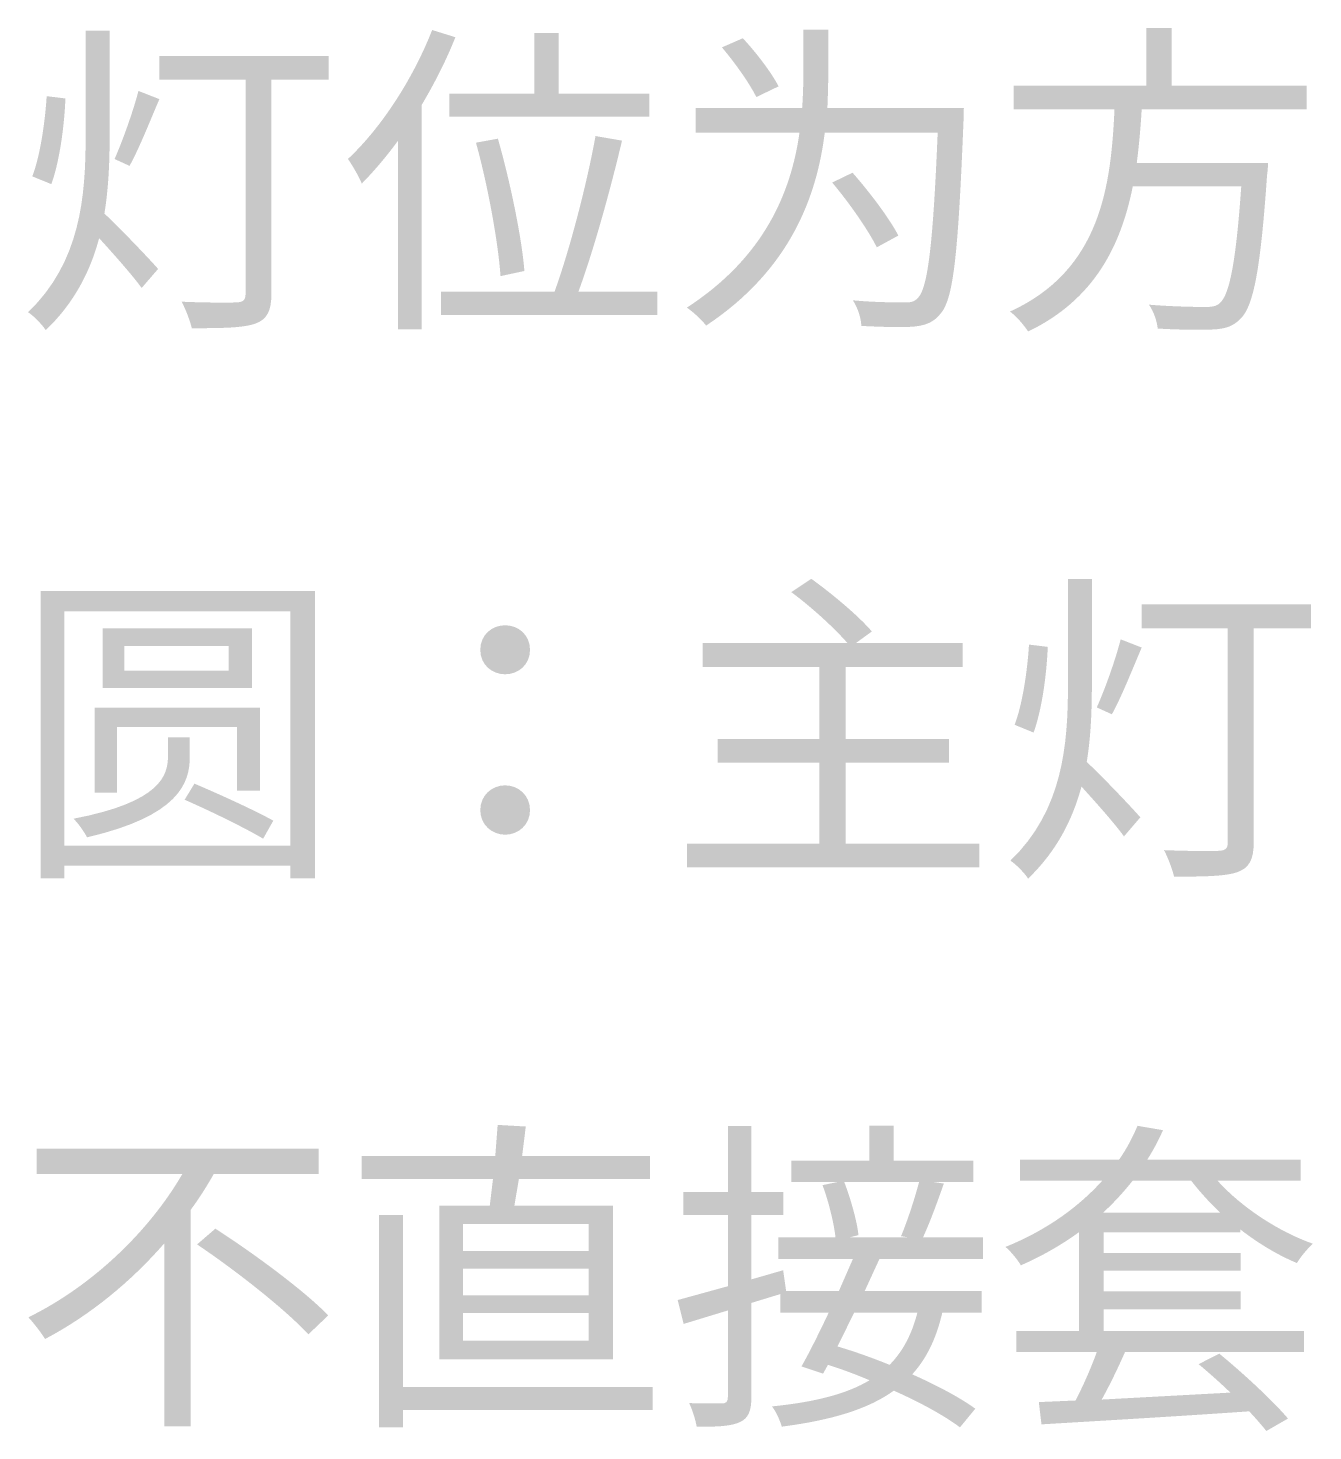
# Model space of a CAD drawing. Header units: millimetres. Extents: x -4600 to 229000, y -4300 to 19460.
# Drawn here: x 178212 to 179337, y 12969 to 14197 of the extents above; entities that cross this region are included whole.
import ezdxf

# ---------------------------------------------------------------- set-up
doc = ezdxf.new("R2010")
doc.units = ezdxf.units.MM
doc.header["$LTSCALE"] = 100
doc.layers.add('R2-LEGEND', color=7, linetype='Continuous', lineweight=18)

# ---------------------------------------------------------------- blocks, each defined once
blk = doc.blocks.new('A05_SHEET')
at = {"layer": 'R2-LEGEND'}
h = blk.add_hatch(color=256, dxfattribs=at)
edge = h.paths.add_edge_path()
edge.add_line((18262.7, 14194.2), (18262.7, 14102.5))
edge.add_spline(control_points=[(18262.7, 14102.5), (18262.7, 14049), (18258.2, 13991.7), (18212.3, 13947.8)], knot_values=[0, 0, 0, 0, 1, 1, 1, 1], degree=3, periodic=0)
edge.add_spline(control_points=[(18212.3, 13947.8), (18217.2, 13944.7), (18224.6, 13937), (18227.8, 13932.1)], knot_values=[0, 0, 0, 0, 1, 1, 1, 1], degree=3, periodic=0)
edge.add_spline(control_points=[(18227.8, 13932.1), (18252.7, 13955.9), (18266.8, 13983.6), (18274.5, 14012.6)], knot_values=[0, 0, 0, 0, 1, 1, 1, 1], degree=3, periodic=0)
edge.add_spline(control_points=[(18274.5, 14012.6), (18287.1, 13998.8), (18304.3, 13979.4), (18311.7, 13969)], knot_values=[0, 0, 0, 0, 1, 1, 1, 1], degree=3, periodic=0)
edge.add_line((18311.7, 13969), (18326.1, 13985.7))
edge.add_spline(control_points=[(18326.1, 13985.7), (18318.9, 13994), (18289.4, 14024.9), (18279.1, 14034.1)], knot_values=[0, 0, 0, 0, 1, 1, 1, 1], degree=3, periodic=0)
edge.add_spline(control_points=[(18279.1, 14034.1), (18282.8, 14056.7), (18283.7, 14079.9), (18283.7, 14102.5)], knot_values=[0, 0, 0, 0, 1, 1, 1, 1], degree=3, periodic=0)
edge.add_line((18283.7, 14102.5), (18283.7, 14194.2))
edge.add_line((18283.7, 14194.2), (18262.7, 14194.2))
edge = h.paths.add_edge_path(flags=0)
edge.add_spline(control_points=[(18308.9, 14141.5), (18304.3, 14123.7), (18295.1, 14098), (18288, 14081.9)], knot_values=[0, 0, 0, 0, 1, 1, 1, 1], degree=3, periodic=0)
edge.add_line((18288, 14081.9), (18301.1, 14075.9))
edge.add_spline(control_points=[(18301.1, 14075.9), (18309.4, 14090.8), (18318.9, 14114.9), (18327.2, 14134.3)], knot_values=[0, 0, 0, 0, 1, 1, 1, 1], degree=3, periodic=0)
edge.add_line((18327.2, 14134.3), (18308.9, 14141.5))
edge = h.paths.add_edge_path(flags=0)
edge.add_spline(control_points=[(18228.6, 14136.9), (18227.2, 14114.3), (18222.9, 14084.5), (18216, 14066.7)], knot_values=[0, 0, 0, 0, 1, 1, 1, 1], degree=3, periodic=0)
edge.add_line((18216, 14066.7), (18232.7, 14059.9))
edge.add_spline(control_points=[(18232.7, 14059.9), (18240.1, 14080.5), (18244.1, 14111.7), (18245, 14134.9)], knot_values=[0, 0, 0, 0, 1, 1, 1, 1], degree=3, periodic=0)
edge.add_line((18245, 14134.9), (18228.6, 14136.9))
h = blk.add_hatch(color=256, dxfattribs=at)
edge = h.paths.add_edge_path()
edge.add_spline(control_points=[(18565.9, 14194.8), (18548.9, 14151.5), (18521.2, 14109.1), (18492.2, 14081.9)], knot_values=[0, 0, 0, 0, 1, 1, 1, 1], degree=3, periodic=0)
edge.add_spline(control_points=[(18492.2, 14081.9), (18495.9, 14076.8), (18502.3, 14065.6), (18504.3, 14060.4)], knot_values=[0, 0, 0, 0, 1, 1, 1, 1], degree=3, periodic=0)
edge.add_spline(control_points=[(18504.3, 14060.4), (18515.1, 14071.3), (18525.7, 14083.9), (18536.1, 14098)], knot_values=[0, 0, 0, 0, 1, 1, 1, 1], degree=3, periodic=0)
edge.add_line((18536.1, 14098), (18536.1, 13932.9))
edge.add_line((18536.1, 13932.9), (18556.7, 13932.9))
edge.add_line((18556.7, 13932.9), (18556.7, 14129.2))
edge.add_spline(control_points=[(18556.7, 14129.2), (18567.9, 14148.1), (18578.2, 14168.2), (18586.2, 14188.5)], knot_values=[0, 0, 0, 0, 1, 1, 1, 1], degree=3, periodic=0)
edge.add_line((18586.2, 14188.5), (18565.9, 14194.8))
h = blk.add_hatch(color=256, dxfattribs=at)
edge = h.paths.add_edge_path()
edge.add_line((18890.7, 14195.1), (18890.7, 14161.3))
edge.add_spline(control_points=[(18890.7, 14161.3), (18890.7, 14150.4), (18890.5, 14138.9), (18889.6, 14126.6)], knot_values=[0, 0, 0, 0, 1, 1, 1, 1], degree=3, periodic=0)
edge.add_line((18889.6, 14126.6), (18796.5, 14126.6))
edge.add_line((18796.5, 14126.6), (18796.5, 14105.1))
edge.add_line((18796.5, 14105.1), (18887.3, 14105.1))
edge.add_spline(control_points=[(18887.3, 14105.1), (18880.1, 14054.1), (18857.5, 13996.5), (18788.7, 13951.8)], knot_values=[0, 0, 0, 0, 1, 1, 1, 1], degree=3, periodic=0)
edge.add_spline(control_points=[(18788.7, 13951.8), (18793.9, 13948.4), (18801.9, 13941), (18805.6, 13936.1)], knot_values=[0, 0, 0, 0, 1, 1, 1, 1], degree=3, periodic=0)
edge.add_spline(control_points=[(18805.6, 13936.1), (18879, 13984.8), (18902.5, 14049), (18909.4, 14105.1)], knot_values=[0, 0, 0, 0, 1, 1, 1, 1], degree=3, periodic=0)
edge.add_line((18909.4, 14105.1), (19008.2, 14105.1))
edge.add_spline(control_points=[(19008.2, 14105.1), (19004.2, 14007.7), (18999.6, 13969.3), (18991, 13960.4)], knot_values=[0, 0, 0, 0, 1, 1, 1, 1], degree=3, periodic=0)
edge.add_spline(control_points=[(18991, 13960.4), (18987.9, 13957), (18984.7, 13956.1), (18978.4, 13956.4)], knot_values=[0, 0, 0, 0, 1, 1, 1, 1], degree=3, periodic=0)
edge.add_spline(control_points=[(18978.4, 13956.4), (18971.5, 13956.4), (18953.5, 13956.4), (18934, 13958.2)], knot_values=[0, 0, 0, 0, 1, 1, 1, 1], degree=3, periodic=0)
edge.add_spline(control_points=[(18934, 13958.2), (18938.3, 13951.8), (18941.2, 13942.4), (18941.4, 13935.8)], knot_values=[0, 0, 0, 0, 1, 1, 1, 1], degree=3, periodic=0)
edge.add_spline(control_points=[(18941.4, 13935.8), (18959.2, 13934.9), (18977.3, 13934.4), (18987.3, 13935.2)], knot_values=[0, 0, 0, 0, 1, 1, 1, 1], degree=3, periodic=0)
edge.add_spline(control_points=[(18987.3, 13935.2), (18997.9, 13936.4), (19004.5, 13938.7), (19011.1, 13947)], knot_values=[0, 0, 0, 0, 1, 1, 1, 1], degree=3, periodic=0)
edge.add_spline(control_points=[(19011.1, 13947), (19022.2, 13960.2), (19026.2, 14000.6), (19030.8, 14115.4)], knot_values=[0, 0, 0, 0, 1, 1, 1, 1], degree=3, periodic=0)
edge.add_spline(control_points=[(19030.8, 14115.4), (19030.8, 14118.9), (19031.1, 14126.6), (19031.1, 14126.6)], knot_values=[0, 0, 0, 0, 1, 1, 1, 1], degree=3, periodic=0)
edge.add_line((19031.1, 14126.6), (18911.7, 14126.6))
edge.add_spline(control_points=[(18911.7, 14126.6), (18912.2, 14138.6), (18912.5, 14150.4), (18912.5, 14161)], knot_values=[0, 0, 0, 0, 1, 1, 1, 1], degree=3, periodic=0)
edge.add_line((18912.5, 14161), (18912.5, 14195.1))
edge.add_line((18912.5, 14195.1), (18890.7, 14195.1))
edge = h.paths.add_edge_path(flags=0)
edge.add_spline(control_points=[(18915.9, 14061.3), (18930.6, 14043.8), (18947.5, 14019.7), (18954.9, 14004.6)], knot_values=[0, 0, 0, 0, 1, 1, 1, 1], degree=3, periodic=0)
edge.add_line((18954.9, 14004.6), (18973.8, 14014.9))
edge.add_spline(control_points=[(18973.8, 14014.9), (18966.1, 14029.8), (18948.6, 14053), (18933.7, 14069.9)], knot_values=[0, 0, 0, 0, 1, 1, 1, 1], degree=3, periodic=0)
edge.add_line((18933.7, 14069.9), (18915.9, 14061.3))
edge = h.paths.add_edge_path(flags=0)
edge.add_spline(control_points=[(18819.4, 14179.6), (18830.9, 14166.1), (18843.8, 14147.8), (18849.5, 14136.1)], knot_values=[0, 0, 0, 0, 1, 1, 1, 1], degree=3, periodic=0)
edge.add_line((18849.5, 14136.1), (18869, 14145.5))
edge.add_spline(control_points=[(18869, 14145.5), (18862.9, 14157.3), (18849.5, 14175), (18837.7, 14187.6)], knot_values=[0, 0, 0, 0, 1, 1, 1, 1], degree=3, periodic=0)
edge.add_line((18837.7, 14187.6), (18819.4, 14179.6))
h = blk.add_hatch(color=256, dxfattribs=at)
edge = h.paths.add_edge_path()
edge.add_line((19190.7, 14196.5), (19190.7, 14146.1))
edge.add_line((19190.7, 14146.1), (19074.7, 14146.1))
edge.add_line((19074.7, 14146.1), (19074.7, 14125.5))
edge.add_line((19074.7, 14125.5), (19162.9, 14125.5))
edge.add_spline(control_points=[(19162.9, 14125.5), (19159.8, 14059.3), (19151.4, 13984.8), (19071.5, 13948.4)], knot_values=[0, 0, 0, 0, 1, 1, 1, 1], degree=3, periodic=0)
edge.add_spline(control_points=[(19071.5, 13948.4), (19077.2, 13944.1), (19083.8, 13936.4), (19087.3, 13930.9)], knot_values=[0, 0, 0, 0, 1, 1, 1, 1], degree=3, periodic=0)
edge.add_spline(control_points=[(19087.3, 13930.9), (19145.7, 13959), (19168.6, 14006.6), (19178.9, 14057.9)], knot_values=[0, 0, 0, 0, 1, 1, 1, 1], degree=3, periodic=0)
edge.add_line((19178.9, 14057.9), (19273.8, 14057.9))
edge.add_spline(control_points=[(19273.8, 14057.9), (19269.2, 13991.7), (19263.5, 13963.3), (19255.2, 13955.9), (19251.7, 13952.7), (19248, 13952.4), (19241.4, 13952.4), (19234, 13952.4), (19213.6, 13952.7), (19193, 13954.4)], knot_values=[0, 0, 0, 0, 1, 1, 1, 2, 2, 2, 3, 3, 3, 3], degree=3, periodic=0)
edge.add_spline(control_points=[(19193, 13954.4), (19197.3, 13948.4), (19200.2, 13939.5), (19200.7, 13933.5)], knot_values=[0, 0, 0, 0, 1, 1, 1, 1], degree=3, periodic=0)
edge.add_spline(control_points=[(19200.7, 13933.5), (19219.9, 13932.4), (19239.1, 13932.1), (19248.9, 13932.7), (19260, 13933.2), (19266.9, 13935.5), (19273.5, 13942.4), (19284.7, 13953.9), (19290.7, 13985.7), (19296.4, 14067.9)], knot_values=[0, 0, 0, 0, 1, 1, 1, 2, 2, 2, 3, 3, 3, 3], degree=3, periodic=0)
edge.add_spline(control_points=[(19296.4, 14067.9), (19297, 14071.3), (19297.3, 14078.5), (19297.3, 14078.5)], knot_values=[0, 0, 0, 0, 1, 1, 1, 1], degree=3, periodic=0)
edge.add_line((19297.3, 14078.5), (19182.4, 14078.5))
edge.add_spline(control_points=[(19182.4, 14078.5), (19184.4, 14094.2), (19185.8, 14110), (19186.7, 14125.5)], knot_values=[0, 0, 0, 0, 1, 1, 1, 1], degree=3, periodic=0)
edge.add_line((19186.7, 14125.5), (19331.1, 14125.5))
edge.add_line((19331.1, 14125.5), (19331.1, 14146.1))
edge.add_line((19331.1, 14146.1), (19212.8, 14146.1))
edge.add_line((19212.8, 14146.1), (19212.8, 14196.5))
edge.add_line((19212.8, 14196.5), (19190.7, 14196.5))
blk.add_hatch(color=256, dxfattribs=at).paths.add_polyline_path([(18580.8, 14139.2), (18580.8, 14118.9), (18755.8, 14118.9), (18755.8, 14139.2), (18676.7, 14139.2), (18676.7, 14192.2), (18655.2, 14192.2), (18655.2, 14139.2), (18580.8, 14139.2)])
h = blk.add_hatch(color=256, dxfattribs=at)
edge = h.paths.add_edge_path()
edge.add_line((18327.2, 14172.2), (18327.2, 14151.2))
edge.add_line((18327.2, 14151.2), (18402.6, 14151.2))
edge.add_line((18402.6, 14151.2), (18402.6, 13963.6))
edge.add_spline(control_points=[(18402.6, 13963.6), (18402.6, 13958.4), (18400.5, 13956.7), (18394.8, 13956.4), (18388.5, 13956.1), (18367.9, 13956.1), (18346.7, 13957)], knot_values=[0, 0, 0, 0, 1, 1, 1, 2, 2, 2, 2], degree=3, periodic=0)
edge.add_spline(control_points=[(18346.7, 13957), (18350.1, 13950.7), (18354.1, 13940.1), (18355.6, 13933.8)], knot_values=[0, 0, 0, 0, 1, 1, 1, 1], degree=3, periodic=0)
edge.add_spline(control_points=[(18355.6, 13933.8), (18382.8, 13933.8), (18400.5, 13934.1), (18411.1, 13937.8), (18421.5, 13941.5), (18425.2, 13949), (18425.2, 13963.6)], knot_values=[0, 0, 0, 0, 1, 1, 1, 2, 2, 2, 2], degree=3, periodic=0)
edge.add_line((18425.2, 13963.6), (18425.2, 14151.2))
edge.add_line((18425.2, 14151.2), (18475.3, 14151.2))
edge.add_line((18475.3, 14151.2), (18475.3, 14172.2))
edge.add_line((18475.3, 14172.2), (18327.2, 14172.2))
h = blk.add_hatch(color=256, dxfattribs=at)
edge = h.paths.add_edge_path()
edge.add_line((18573.6, 13965.9), (18573.6, 13945.5))
edge.add_line((18573.6, 13945.5), (18763, 13945.5))
edge.add_line((18763, 13945.5), (18763, 13965.9))
edge.add_line((18763, 13965.9), (18693.9, 13965.9))
edge.add_spline(control_points=[(18693.9, 13965.9), (18707.1, 14001.7), (18722, 14055.6), (18732, 14098)], knot_values=[0, 0, 0, 0, 1, 1, 1, 1], degree=3, periodic=0)
edge.add_line((18732, 14098), (18708.8, 14102))
edge.add_spline(control_points=[(18708.8, 14102), (18701.4, 14060.7), (18686.2, 14002.3), (18673, 13965.9)], knot_values=[0, 0, 0, 0, 1, 1, 1, 1], degree=3, periodic=0)
edge.add_line((18673, 13965.9), (18573.6, 13965.9))
edge = h.paths.add_edge_path(flags=0)
edge.add_spline(control_points=[(18604.2, 14096.2), (18614.8, 14058.1), (18623.7, 14008.3), (18625.7, 13979.4)], knot_values=[0, 0, 0, 0, 1, 1, 1, 1], degree=3, periodic=0)
edge.add_line((18625.7, 13979.4), (18646.6, 13983.9))
edge.add_spline(control_points=[(18646.6, 13983.9), (18644.4, 14012.3), (18634.3, 14061.6), (18623.4, 14099.7)], knot_values=[0, 0, 0, 0, 1, 1, 1, 1], degree=3, periodic=0)
edge.add_line((18623.4, 14099.7), (18604.2, 14096.2))
h = blk.add_hatch(color=256, dxfattribs=at)
h.paths.add_polyline_path([(18223.2, 13703.9), (18223.2, 13452.4), (18244.1, 13452.4), (18244.1, 13463.3), (18441.8, 13463.3), (18441.8, 13452.4), (18463.3, 13452.4), (18463.3, 13703.9), (18223.2, 13703.9)])
h.paths.add_polyline_path([(18244.1, 13481), (18244.1, 13685.9), (18441.8, 13685.9), (18441.8, 13481), (18244.1, 13481)], flags=0)
h.paths.add_polyline_path([(18270.5, 13601.6), (18270.5, 13527.4), (18290, 13527.4), (18290, 13584.7), (18395.1, 13584.7), (18395.1, 13528.9), (18415.2, 13528.9), (18415.2, 13601.6), (18270.5, 13601.6)], flags=0)
edge = h.paths.add_edge_path(flags=0)
edge.add_line((18334.7, 13575.8), (18334.7, 13559.2))
edge.add_spline(control_points=[(18334.7, 13559.2), (18334.7, 13542.6), (18328.6, 13519.1), (18252.1, 13504.5)], knot_values=[0, 0, 0, 0, 1, 1, 1, 1], degree=3, periodic=0)
edge.add_spline(control_points=[(18252.1, 13504.5), (18256.4, 13500.2), (18261.6, 13492.8), (18263.9, 13488.2)], knot_values=[0, 0, 0, 0, 1, 1, 1, 1], degree=3, periodic=0)
edge.add_spline(control_points=[(18263.9, 13488.2), (18344.1, 13506.8), (18353.8, 13535.7), (18353.8, 13558.4)], knot_values=[0, 0, 0, 0, 1, 1, 1, 1], degree=3, periodic=0)
edge.add_line((18353.8, 13558.4), (18353.8, 13575.8))
edge.add_line((18353.8, 13575.8), (18334.7, 13575.8))
h.paths.add_polyline_path([(18277.6, 13671), (18277.6, 13618.8), (18408.3, 13618.8), (18408.3, 13671), (18277.6, 13671)], flags=0)
h.paths.add_polyline_path([(18296.5, 13655.8), (18387.9, 13655.8), (18387.9, 13634), (18296.5, 13634), (18296.5, 13655.8)], flags=0)
edge = h.paths.add_edge_path(flags=0)
edge.add_spline(control_points=[(18349.3, 13521.1), (18372.2, 13511.1), (18402.6, 13496.2), (18418, 13487)], knot_values=[0, 0, 0, 0, 1, 1, 1, 1], degree=3, periodic=0)
edge.add_line((18418, 13487), (18426.9, 13502.8))
edge.add_spline(control_points=[(18426.9, 13502.8), (18410.9, 13511.7), (18380.2, 13525.7), (18357.9, 13535.2)], knot_values=[0, 0, 0, 0, 1, 1, 1, 1], degree=3, periodic=0)
edge.add_line((18357.9, 13535.2), (18349.3, 13521.1))
h = blk.add_hatch(color=256, dxfattribs=at)
edge = h.paths.add_edge_path()
edge.add_spline(control_points=[(18880.1, 13702.8), (18897.6, 13689.9), (18917.7, 13671.5), (18929.1, 13658.4)], knot_values=[0, 0, 0, 0, 1, 1, 1, 1], degree=3, periodic=0)
edge.add_line((18929.1, 13658.4), (18802.5, 13658.4))
edge.add_line((18802.5, 13658.4), (18802.5, 13637.4))
edge.add_line((18802.5, 13637.4), (18904.5, 13637.4))
edge.add_line((18904.5, 13637.4), (18904.5, 13574.4))
edge.add_line((18904.5, 13574.4), (18815.7, 13574.4))
edge.add_line((18815.7, 13574.4), (18815.7, 13553.5))
edge.add_line((18815.7, 13553.5), (18904.5, 13553.5))
edge.add_line((18904.5, 13553.5), (18904.5, 13482.7))
edge.add_line((18904.5, 13482.7), (18789, 13482.7))
edge.add_line((18789, 13482.7), (18789, 13461.8))
edge.add_line((18789, 13461.8), (19044.6, 13461.8))
edge.add_line((19044.6, 13461.8), (19044.6, 13482.7))
edge.add_line((19044.6, 13482.7), (18927.7, 13482.7))
edge.add_line((18927.7, 13482.7), (18927.7, 13553.5))
edge.add_line((18927.7, 13553.5), (19018.2, 13553.5))
edge.add_line((19018.2, 13553.5), (19018.2, 13574.4))
edge.add_line((19018.2, 13574.4), (18927.7, 13574.4))
edge.add_line((18927.7, 13574.4), (18927.7, 13637.4))
edge.add_line((18927.7, 13637.4), (19030, 13637.4))
edge.add_line((19030, 13637.4), (19030, 13658.4))
edge.add_line((19030, 13658.4), (18936.9, 13658.4))
edge.add_line((18936.9, 13658.4), (18950.6, 13668.4))
edge.add_spline(control_points=[(18950.6, 13668.4), (18939.2, 13681.8), (18915.9, 13701.3), (18897.6, 13714.5)], knot_values=[0, 0, 0, 0, 1, 1, 1, 1], degree=3, periodic=0)
edge.add_line((18897.6, 13714.5), (18880.1, 13702.8))
h = blk.add_hatch(color=256, dxfattribs=at)
edge = h.paths.add_edge_path()
edge.add_line((19122.2, 13714.2), (19122.2, 13622.5))
edge.add_spline(control_points=[(19122.2, 13622.5), (19122.2, 13569), (19117.6, 13511.7), (19071.8, 13467.8)], knot_values=[0, 0, 0, 0, 1, 1, 1, 1], degree=3, periodic=0)
edge.add_spline(control_points=[(19071.8, 13467.8), (19076.7, 13464.7), (19084.1, 13457), (19087.3, 13452.1)], knot_values=[0, 0, 0, 0, 1, 1, 1, 1], degree=3, periodic=0)
edge.add_spline(control_points=[(19087.3, 13452.1), (19112.2, 13475.9), (19126.2, 13503.6), (19134, 13532.6)], knot_values=[0, 0, 0, 0, 1, 1, 1, 1], degree=3, periodic=0)
edge.add_spline(control_points=[(19134, 13532.6), (19146.6, 13518.8), (19163.8, 13499.4), (19171.2, 13489)], knot_values=[0, 0, 0, 0, 1, 1, 1, 1], degree=3, periodic=0)
edge.add_line((19171.2, 13489), (19185.5, 13505.7))
edge.add_spline(control_points=[(19185.5, 13505.7), (19178.4, 13514), (19148.9, 13544.9), (19138.6, 13554.1)], knot_values=[0, 0, 0, 0, 1, 1, 1, 1], degree=3, periodic=0)
edge.add_spline(control_points=[(19138.6, 13554.1), (19142.3, 13576.7), (19143.1, 13599.9), (19143.1, 13622.5)], knot_values=[0, 0, 0, 0, 1, 1, 1, 1], degree=3, periodic=0)
edge.add_line((19143.1, 13622.5), (19143.1, 13714.2))
edge.add_line((19143.1, 13714.2), (19122.2, 13714.2))
edge = h.paths.add_edge_path(flags=0)
edge.add_spline(control_points=[(19168.3, 13661.5), (19163.8, 13643.7), (19154.6, 13618), (19147.4, 13601.9)], knot_values=[0, 0, 0, 0, 1, 1, 1, 1], degree=3, periodic=0)
edge.add_line((19147.4, 13601.9), (19160.6, 13595.9))
edge.add_spline(control_points=[(19160.6, 13595.9), (19168.9, 13610.8), (19178.4, 13634.9), (19186.7, 13654.3)], knot_values=[0, 0, 0, 0, 1, 1, 1, 1], degree=3, periodic=0)
edge.add_line((19186.7, 13654.3), (19168.3, 13661.5))
edge = h.paths.add_edge_path(flags=0)
edge.add_spline(control_points=[(19088.1, 13656.9), (19086.7, 13634.3), (19082.4, 13604.5), (19075.5, 13586.7)], knot_values=[0, 0, 0, 0, 1, 1, 1, 1], degree=3, periodic=0)
edge.add_line((19075.5, 13586.7), (19092.1, 13579.9))
edge.add_spline(control_points=[(19092.1, 13579.9), (19099.6, 13600.5), (19103.6, 13631.7), (19104.5, 13654.9)], knot_values=[0, 0, 0, 0, 1, 1, 1, 1], degree=3, periodic=0)
edge.add_line((19104.5, 13654.9), (19088.1, 13656.9))
h = blk.add_hatch(color=256, dxfattribs=at)
edge = h.paths.add_edge_path()
edge.add_line((19186.7, 13692.2), (19186.7, 13671.2))
edge.add_line((19186.7, 13671.2), (19262, 13671.2))
edge.add_line((19262, 13671.2), (19262, 13483.6))
edge.add_spline(control_points=[(19262, 13483.6), (19262, 13478.4), (19260, 13476.7), (19254.3, 13476.4), (19248, 13476.1), (19227.4, 13476.1), (19206.2, 13477)], knot_values=[0, 0, 0, 0, 1, 1, 1, 2, 2, 2, 2], degree=3, periodic=0)
edge.add_spline(control_points=[(19206.2, 13477), (19209.6, 13470.7), (19213.6, 13460.1), (19215, 13453.8)], knot_values=[0, 0, 0, 0, 1, 1, 1, 1], degree=3, periodic=0)
edge.add_spline(control_points=[(19215, 13453.8), (19242.3, 13453.8), (19260, 13454.1), (19270.6, 13457.8), (19280.9, 13461.5), (19284.7, 13469), (19284.7, 13483.6)], knot_values=[0, 0, 0, 0, 1, 1, 1, 2, 2, 2, 2], degree=3, periodic=0)
edge.add_line((19284.7, 13483.6), (19284.7, 13671.2))
edge.add_line((19284.7, 13671.2), (19334.8, 13671.2))
edge.add_line((19334.8, 13671.2), (19334.8, 13692.2))
edge.add_line((19334.8, 13692.2), (19186.7, 13692.2))
h = blk.add_hatch(color=256, dxfattribs=at)
edge = h.paths.add_edge_path()
edge.add_spline(control_points=[(18629.7, 13630.9), (18641.2, 13630.9), (18651.5, 13639.2), (18651.5, 13652.3), (18651.5, 13665.5), (18641.2, 13673.8), (18629.7, 13673.8), (18618.3, 13673.8), (18608, 13665.5), (18608, 13652.3), (18608, 13639.2), (18618.3, 13630.9), (18629.7, 13630.9)], knot_values=[0, 0, 0, 0, 1, 1, 1, 2, 2, 2, 3, 3, 3, 4, 4, 4, 4], degree=3, periodic=0)
h = blk.add_hatch(color=256, dxfattribs=at)
edge = h.paths.add_edge_path()
edge.add_spline(control_points=[(18629.7, 13490.5), (18641.2, 13490.5), (18651.5, 13499.1), (18651.5, 13512), (18651.5, 13525.1), (18641.2, 13533.7), (18629.7, 13533.7), (18618.3, 13533.7), (18608, 13525.1), (18608, 13512), (18608, 13499.1), (18618.3, 13490.5), (18629.7, 13490.5)], knot_values=[0, 0, 0, 0, 1, 1, 1, 2, 2, 2, 3, 3, 3, 4, 4, 4, 4], degree=3, periodic=0)
h = blk.add_hatch(color=256, dxfattribs=at)
h.paths.add_polyline_path([(18623.2, 13236.5), (18621.1, 13209.3), (18504.3, 13209.3), (18504.3, 13189.2), (18619.1, 13189.2), (18616.3, 13165.8), (18572.2, 13165.8), (18572.2, 13031.4), (18724, 13031.4), (18724, 13165.8), (18637.8, 13165.8), (18641.8, 13189.2), (18756.4, 13189.2), (18756.4, 13209.3), (18644.6, 13209.3), (18647.8, 13235.1), (18623.2, 13236.5)])
h.paths.add_polyline_path([(18519.4, 13157.7), (18519.4, 12971.8), (18540.4, 12971.8), (18540.4, 12987), (18758.7, 12987), (18758.7, 13007), (18540.4, 13007), (18540.4, 13157.7), (18519.4, 13157.7)], flags=0)
h.paths.add_polyline_path([(18592.8, 13071.8), (18702.8, 13071.8), (18702.8, 13047.7), (18592.8, 13047.7), (18592.8, 13071.8)], flags=0)
h.paths.add_polyline_path([(18592.8, 13149.7), (18702.8, 13149.7), (18702.8, 13126.2), (18592.8, 13126.2), (18592.8, 13149.7)], flags=0)
h.paths.add_polyline_path([(18592.8, 13110.7), (18702.8, 13110.7), (18702.8, 13087.3), (18592.8, 13087.3), (18592.8, 13110.7)], flags=0)
h = blk.add_hatch(color=256, dxfattribs=at)
edge = h.paths.add_edge_path()
edge.add_line((18824.6, 13235.4), (18824.6, 13177.8))
edge.add_line((18824.6, 13177.8), (18785.6, 13177.8))
edge.add_line((18785.6, 13177.8), (18785.6, 13157.7))
edge.add_line((18785.6, 13157.7), (18824.6, 13157.7))
edge.add_line((18824.6, 13157.7), (18824.6, 13095.3))
edge.add_line((18824.6, 13095.3), (18780.7, 13083.2))
edge.add_line((18780.7, 13083.2), (18785.9, 13062.3))
edge.add_line((18785.9, 13062.3), (18824.6, 13074.1))
edge.add_line((18824.6, 13074.1), (18824.6, 12998.2))
edge.add_spline(control_points=[(18824.6, 12998.2), (18824.6, 12994.1), (18823.1, 12992.7), (18819.4, 12992.7), (18815.7, 12992.7), (18803.9, 12992.7), (18790.8, 12993)], knot_values=[0, 0, 0, 0, 1, 1, 1, 2, 2, 2, 2], degree=3, periodic=0)
edge.add_spline(control_points=[(18790.8, 12993), (18793.6, 12987), (18796.5, 12977.8), (18797.3, 12972.4)], knot_values=[0, 0, 0, 0, 1, 1, 1, 1], degree=3, periodic=0)
edge.add_spline(control_points=[(18797.3, 12972.4), (18816.2, 12972.1), (18827.7, 12972.9), (18835.2, 12976.4), (18842.6, 12979.8), (18845.2, 12986.1), (18845.2, 12998.4)], knot_values=[0, 0, 0, 0, 1, 1, 1, 2, 2, 2, 2], degree=3, periodic=0)
edge.add_line((18845.2, 12998.4), (18845.2, 13080.7))
edge.add_line((18845.2, 13080.7), (18870.4, 13088.4))
edge.add_line((18870.4, 13088.4), (18870.4, 13072.1))
edge.add_line((18870.4, 13072.1), (18912.8, 13072.1))
edge.add_spline(control_points=[(18912.8, 13072.1), (18904.5, 13054.6), (18896.2, 13037.7), (18889, 13025.1)], knot_values=[0, 0, 0, 0, 1, 1, 1, 1], degree=3, periodic=0)
edge.add_line((18889, 13025.1), (18907.9, 13018.8))
edge.add_line((18907.9, 13018.8), (18912.2, 13026.5))
edge.add_spline(control_points=[(18912.2, 13026.5), (18924, 13022.8), (18936.3, 13018.2), (18948.6, 13013)], knot_values=[0, 0, 0, 0, 1, 1, 1, 1], degree=3, periodic=0)
edge.add_spline(control_points=[(18948.6, 13013), (18928.6, 13001), (18900.8, 12993.9), (18863.2, 12990.1)], knot_values=[0, 0, 0, 0, 1, 1, 1, 1], degree=3, periodic=0)
edge.add_spline(control_points=[(18863.2, 12990.1), (18866.7, 12985.8), (18870.1, 12978.1), (18871.8, 12972.4)], knot_values=[0, 0, 0, 0, 1, 1, 1, 1], degree=3, periodic=0)
edge.add_spline(control_points=[(18871.8, 12972.4), (18915.7, 12978.1), (18947.5, 12987.8), (18969.8, 13003.9)], knot_values=[0, 0, 0, 0, 1, 1, 1, 1], degree=3, periodic=0)
edge.add_spline(control_points=[(18969.8, 13003.9), (18993, 12993.6), (19013.9, 12982.1), (19027.7, 12971.8)], knot_values=[0, 0, 0, 0, 1, 1, 1, 1], degree=3, periodic=0)
edge.add_line((19027.7, 12971.8), (19041.1, 12988.1))
edge.add_spline(control_points=[(19041.1, 12988.1), (19027.7, 12997.9), (19007.6, 13008.5), (18985.9, 13018.2)], knot_values=[0, 0, 0, 0, 1, 1, 1, 1], degree=3, periodic=0)
edge.add_spline(control_points=[(18985.9, 13018.2), (18998.7, 13032.2), (19007.1, 13050), (19012.2, 13072.1)], knot_values=[0, 0, 0, 0, 1, 1, 1, 1], degree=3, periodic=0)
edge.add_line((19012.2, 13072.1), (19046.6, 13072.1))
edge.add_line((19046.6, 13072.1), (19046.6, 13091))
edge.add_line((19046.6, 13091), (18944.3, 13091))
edge.add_line((18944.3, 13091), (18957.2, 13119.1))
edge.add_line((18957.2, 13119.1), (19047.7, 13119.1))
edge.add_line((19047.7, 13119.1), (19047.7, 13138))
edge.add_line((19047.7, 13138), (18995.3, 13138))
edge.add_spline(control_points=[(18995.3, 13138), (19001.3, 13150.9), (19007.9, 13168.9), (19013.6, 13185.2)], knot_values=[0, 0, 0, 0, 1, 1, 1, 1], degree=3, periodic=0)
edge.add_line((19013.6, 13185.2), (19005, 13186.4))
edge.add_line((19005, 13186.4), (19039.4, 13186.4))
edge.add_line((19039.4, 13186.4), (19039.4, 13205.3))
edge.add_line((19039.4, 13205.3), (18969.8, 13205.3))
edge.add_line((18969.8, 13205.3), (18969.8, 13235.7))
edge.add_line((18969.8, 13235.7), (18948.3, 13235.7))
edge.add_line((18948.3, 13235.7), (18948.3, 13205.3))
edge.add_line((18948.3, 13205.3), (18880.1, 13205.3))
edge.add_line((18880.1, 13205.3), (18880.1, 13186.4))
edge.add_line((18880.1, 13186.4), (18920.2, 13186.4))
edge.add_line((18920.2, 13186.4), (18907.4, 13183.8))
edge.add_spline(control_points=[(18907.4, 13183.8), (18912.8, 13169.5), (18917.4, 13150.6), (18918.8, 13138)], knot_values=[0, 0, 0, 0, 1, 1, 1, 1], degree=3, periodic=0)
edge.add_line((18918.8, 13138), (18868.7, 13138))
edge.add_line((18868.7, 13138), (18868.7, 13119.1))
edge.add_line((18868.7, 13119.1), (18934, 13119.1))
edge.add_line((18934, 13119.1), (18921.7, 13091))
edge.add_line((18921.7, 13091), (18875.6, 13091))
edge.add_line((18875.6, 13091), (18873, 13109.3))
edge.add_line((18873, 13109.3), (18845.2, 13101.3))
edge.add_line((18845.2, 13101.3), (18845.2, 13157.7))
edge.add_line((18845.2, 13157.7), (18873, 13157.7))
edge.add_line((18873, 13157.7), (18873, 13177.8))
edge.add_line((18873, 13177.8), (18845.2, 13177.8))
edge.add_line((18845.2, 13177.8), (18845.2, 13235.4))
edge.add_line((18845.2, 13235.4), (18824.6, 13235.4))
edge = h.paths.add_edge_path(flags=0)
edge.add_line((18935.1, 13072.1), (18990.4, 13072.1))
edge.add_spline(control_points=[(18990.4, 13072.1), (18985.6, 13053.4), (18977.8, 13038.3), (18966.1, 13026.5)], knot_values=[0, 0, 0, 0, 1, 1, 1, 1], degree=3, periodic=0)
edge.add_spline(control_points=[(18966.1, 13026.5), (18950.6, 13032.8), (18935.1, 13038.3), (18920.5, 13042.6)], knot_values=[0, 0, 0, 0, 1, 1, 1, 1], degree=3, periodic=0)
edge.add_line((18920.5, 13042.6), (18935.1, 13072.1))
edge = h.paths.add_edge_path(flags=0)
edge.add_line((18926.5, 13186.4), (18991.9, 13186.4))
edge.add_spline(control_points=[(18991.9, 13186.4), (18988.1, 13172.1), (18981.6, 13152), (18976.1, 13139.1)], knot_values=[0, 0, 0, 0, 1, 1, 1, 1], degree=3, periodic=0)
edge.add_line((18976.1, 13139.1), (18982.7, 13138))
edge.add_line((18982.7, 13138), (18930.8, 13138))
edge.add_line((18930.8, 13138), (18938.9, 13140))
edge.add_spline(control_points=[(18938.9, 13140), (18937.7, 13151.7), (18932.3, 13171.2), (18926.5, 13186.4)], knot_values=[0, 0, 0, 0, 1, 1, 1, 1], degree=3, periodic=0)
h = blk.add_hatch(color=256, dxfattribs=at)
edge = h.paths.add_edge_path()
edge.add_spline(control_points=[(19183, 13235.7), (19178.9, 13225.9), (19173.8, 13215.9), (19166.9, 13206.1)], knot_values=[0, 0, 0, 0, 1, 1, 1, 1], degree=3, periodic=0)
edge.add_line((19166.9, 13206.1), (19080.1, 13206.1))
edge.add_line((19080.1, 13206.1), (19080.1, 13187.8))
edge.add_line((19080.1, 13187.8), (19152.3, 13187.8))
edge.add_spline(control_points=[(19152.3, 13187.8), (19132.3, 13165.5), (19104.2, 13144.5), (19067.5, 13129.7)], knot_values=[0, 0, 0, 0, 1, 1, 1, 1], degree=3, periodic=0)
edge.add_spline(control_points=[(19067.5, 13129.7), (19072.1, 13125.9), (19078.1, 13118.5), (19081, 13113.6)], knot_values=[0, 0, 0, 0, 1, 1, 1, 1], degree=3, periodic=0)
edge.add_spline(control_points=[(19081, 13113.6), (19099.9, 13121.9), (19116.8, 13131.7), (19131.7, 13142.5)], knot_values=[0, 0, 0, 0, 1, 1, 1, 1], degree=3, periodic=0)
edge.add_line((19131.7, 13142.5), (19131.7, 13056))
edge.add_line((19131.7, 13056), (19077, 13056))
edge.add_line((19077, 13056), (19077, 13037.7))
edge.add_line((19077, 13037.7), (19147.4, 13037.7))
edge.add_spline(control_points=[(19147.4, 13037.7), (19142.3, 13023.6), (19135.4, 13007.9), (19128.8, 12995.3)], knot_values=[0, 0, 0, 0, 1, 1, 1, 1], degree=3, periodic=0)
edge.add_line((19128.8, 12995.3), (19096.7, 12993.9))
edge.add_line((19096.7, 12993.9), (19099, 12974.4))
edge.add_spline(control_points=[(19099, 12974.4), (19145.1, 12977.2), (19214.8, 12981.2), (19280.7, 12985.8)], knot_values=[0, 0, 0, 0, 1, 1, 1, 1], degree=3, periodic=0)
edge.add_spline(control_points=[(19280.7, 12985.8), (19286.7, 12979.5), (19291.8, 12973.5), (19295.8, 12968.6)], knot_values=[0, 0, 0, 0, 1, 1, 1, 1], degree=3, periodic=0)
edge.add_line((19295.8, 12968.6), (19314.7, 12979.5))
edge.add_spline(control_points=[(19314.7, 12979.5), (19301.6, 12995), (19275.2, 13019.4), (19254.6, 13036.3)], knot_values=[0, 0, 0, 0, 1, 1, 1, 1], degree=3, periodic=0)
edge.add_line((19254.6, 13036.3), (19236.5, 13027.1))
edge.add_spline(control_points=[(19236.5, 13027.1), (19245.4, 13019.6), (19255.2, 13011), (19264.3, 13002.2)], knot_values=[0, 0, 0, 0, 1, 1, 1, 1], degree=3, periodic=0)
edge.add_line((19264.3, 13002.2), (19151.7, 12996.1))
edge.add_spline(control_points=[(19151.7, 12996.1), (19158.6, 13008.5), (19165.8, 13023.4), (19172.1, 13037.7)], knot_values=[0, 0, 0, 0, 1, 1, 1, 1], degree=3, periodic=0)
edge.add_line((19172.1, 13037.7), (19328.8, 13037.7))
edge.add_line((19328.8, 13037.7), (19328.8, 13056))
edge.add_line((19328.8, 13056), (19153.5, 13056))
edge.add_line((19153.5, 13056), (19153.5, 13075.2))
edge.add_line((19153.5, 13075.2), (19273.2, 13075.2))
edge.add_line((19273.2, 13075.2), (19273.2, 13090.7))
edge.add_line((19273.2, 13090.7), (19153.5, 13090.7))
edge.add_line((19153.5, 13090.7), (19153.5, 13109))
edge.add_line((19153.5, 13109), (19273.2, 13109))
edge.add_line((19273.2, 13109), (19273.2, 13124.5))
edge.add_line((19273.2, 13124.5), (19153.5, 13124.5))
edge.add_line((19153.5, 13124.5), (19153.5, 13142.5))
edge.add_line((19153.5, 13142.5), (19272.9, 13142.5))
edge.add_line((19272.9, 13142.5), (19272.9, 13145.1))
edge.add_spline(control_points=[(19272.9, 13145.1), (19288.7, 13132.8), (19305.9, 13122.5), (19322.5, 13115.6)], knot_values=[0, 0, 0, 0, 1, 1, 1, 1], degree=3, periodic=0)
edge.add_spline(control_points=[(19322.5, 13115.6), (19325.6, 13120.8), (19331.9, 13128.5), (19336.5, 13132.5)], knot_values=[0, 0, 0, 0, 1, 1, 1, 1], degree=3, periodic=0)
edge.add_spline(control_points=[(19336.5, 13132.5), (19306.4, 13143.1), (19274.1, 13164.3), (19252.9, 13187.8)], knot_values=[0, 0, 0, 0, 1, 1, 1, 1], degree=3, periodic=0)
edge.add_line((19252.9, 13187.8), (19325.9, 13187.8))
edge.add_line((19325.9, 13187.8), (19325.9, 13206.1))
edge.add_line((19325.9, 13206.1), (19191.6, 13206.1))
edge.add_spline(control_points=[(19191.6, 13206.1), (19197, 13214.7), (19201.6, 13223.3), (19205.3, 13231.9)], knot_values=[0, 0, 0, 0, 1, 1, 1, 1], degree=3, periodic=0)
edge.add_line((19205.3, 13231.9), (19183, 13235.7))
edge = h.paths.add_edge_path(flags=0)
edge.add_spline(control_points=[(19229.9, 13187.8), (19237.4, 13178.1), (19246, 13168.6), (19255.4, 13159.7)], knot_values=[0, 0, 0, 0, 1, 1, 1, 1], degree=3, periodic=0)
edge.add_line((19255.4, 13159.7), (19152.9, 13159.7))
edge.add_spline(control_points=[(19152.9, 13159.7), (19162.6, 13168.6), (19171.2, 13178.1), (19178.9, 13187.8)], knot_values=[0, 0, 0, 0, 1, 1, 1, 1], degree=3, periodic=0)
edge.add_line((19178.9, 13187.8), (19229.9, 13187.8))
h = blk.add_hatch(color=256, dxfattribs=at)
edge = h.paths.add_edge_path()
edge.add_line((18219.8, 13215.6), (18219.8, 13193.5))
edge.add_line((18219.8, 13193.5), (18347.3, 13193.5))
edge.add_spline(control_points=[(18347.3, 13193.5), (18318.9, 13144.5), (18269.6, 13096.1), (18212.6, 13068.1)], knot_values=[0, 0, 0, 0, 1, 1, 1, 1], degree=3, periodic=0)
edge.add_spline(control_points=[(18212.6, 13068.1), (18217.2, 13063.2), (18223.8, 13054.6), (18227.2, 13049.1)], knot_values=[0, 0, 0, 0, 1, 1, 1, 1], degree=3, periodic=0)
edge.add_spline(control_points=[(18227.2, 13049.1), (18267, 13070.1), (18302.6, 13099.6), (18331.5, 13132.8)], knot_values=[0, 0, 0, 0, 1, 1, 1, 1], degree=3, periodic=0)
edge.add_line((18331.5, 13132.8), (18331.5, 12972.7))
edge.add_line((18331.5, 12972.7), (18354.7, 12972.7))
edge.add_line((18354.7, 12972.7), (18354.7, 13162.3))
edge.add_spline(control_points=[(18354.7, 13162.3), (18362.2, 13172.3), (18368.7, 13182.9), (18374.8, 13193.5)], knot_values=[0, 0, 0, 0, 1, 1, 1, 1], degree=3, periodic=0)
edge.add_line((18374.8, 13193.5), (18466.7, 13193.5))
edge.add_line((18466.7, 13193.5), (18466.7, 13215.6))
edge.add_line((18466.7, 13215.6), (18219.8, 13215.6))
edge = h.paths.add_edge_path(flags=0)
edge.add_spline(control_points=[(18360.2, 13131.9), (18394.2, 13109), (18437.2, 13075.2), (18457.6, 13053.2)], knot_values=[0, 0, 0, 0, 1, 1, 1, 1], degree=3, periodic=0)
edge.add_line((18457.6, 13053.2), (18475, 13069.8))
edge.add_spline(control_points=[(18475, 13069.8), (18453.5, 13091.8), (18410, 13123.9), (18376.2, 13145.7)], knot_values=[0, 0, 0, 0, 1, 1, 1, 1], degree=3, periodic=0)
edge.add_line((18376.2, 13145.7), (18360.2, 13131.9))

msp = doc.modelspace()

# ---------------------------------------------------------------- block references
msp.add_blockref('A05_SHEET', (160000, 0))

doc.saveas('drawing.dxf')
